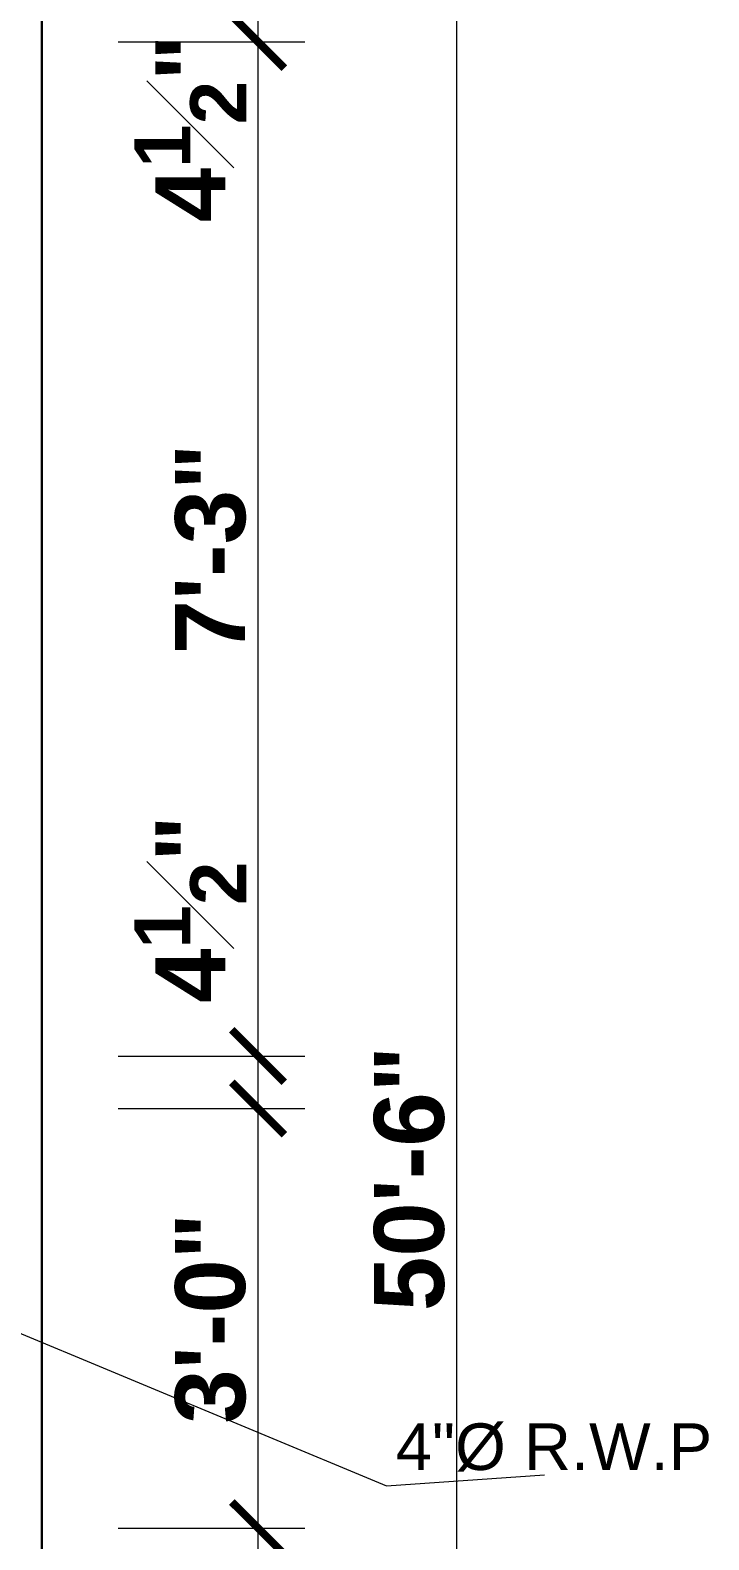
# Model space of a CAD drawing. Header units: feet. Extents: x 12125 to 16886, y -11859 to -10215.
# Drawn here: x 13654.2 to 13712.3, y -11269 to -11139.4 of the extents above; entities that cross this region are included whole.
import ezdxf

# ---------------------------------------------------------------- set-up
doc = ezdxf.new("R2010")
doc.units = ezdxf.units.FT
doc.header["$MEASUREMENT"] = 0
doc.header["$PDMODE"] = 2
doc.linetypes.add('HIDDEN2', pattern=[0.1875, 0.125, -0.0625])
doc.layers.get('0').update_dxf_attribs({"lineweight": 30})
for name, color, linetype, lineweight in [('DIM 01', 7, 'Continuous', 9), ('TEXT', 7, 'Continuous', 30), ('WALL', 10, 'Continuous', 30)]:
    doc.layers.add(name, color=color, linetype=linetype, lineweight=lineweight)
doc.styles.add('AR. TEXT 01', font='arialbd.ttf')
doc.styles.get("Standard").update_dxf_attribs({"font": 'ARIALN.TTF'})
doc.dimstyles.new('DIM 50', dxfattribs={"dimtxt": 6, "dimasz": 3, "dimexe": 6, "dimexo": 4, "dimgap": 0.3125, "dimtad": 1, "dimzin": 3, "dimdsep": 46, "dimlunit": 4, "dimtxsty": 'AR. TEXT 01', "dimblk": 'DOT', "dimcen": 0.09, "dimclrd": 256, "dimclre": 256, "dimclrt": 256, "dimazin": 0, "dimtfac": 0.8, "dimtofl": 0, "dimtmove": 1, "dimatfit": 3, "dimfxl": 6, "dimfxlon": 1, "dimfrac": 1, "dimtolj": 1, "dimtzin": 0, "dimlwd": -1, "dimlwe": -1, "dimarcsym": 1})

# ---------------------------------------------------------------- blocks, each defined once
blk = doc.blocks.new('_ArchTick')
at = {"color": 0, "linetype": 'ByBlock', "const_width": 0.15}
blk.add_lwpolyline([(-0.5, -0.5), (0.5, 0.5)], dxfattribs=at)
blk = doc.blocks.new('*D277')
at = {"layer": 'Defpoints', "color": 0, "transparency": 16777216}
for p in [(13620.06606114631, -10934.95311382738), (13690.7493917713, -10934.95311382738), (13632.69455942608, -11540.95311382737)]:
    blk.add_point(p, dxfattribs=at)
at = {"layer": 'DIM 01', "transparency": 16777216}
for p, q in [((13678.7493917713, -10934.95311382738), (13694.7493917713, -10934.95311382738)), ((13690.7493917713, -11540.95311382737), (13690.7493917713, -10934.95311382738)), ((13678.7493917713, -11540.95311382737), (13694.7493917713, -11540.95311382737))]:
    blk.add_line(p, q, dxfattribs=at)
at = {"layer": 'DIM 01', "transparency": 16777216, "xscale": 4.5, "yscale": 4.5, "zscale": 4.5}
for p, rotation in [((13690.7493917713, -10934.95311382738), 90), ((13690.7493917713, -11540.95311382737), 270)]:
    blk.add_blockref('_ArchTick', p, dxfattribs=dict(at, rotation=rotation))
at = {"layer": 'DIM 01', "transparency": 16777216, "insert": (13686.6893917713, -11237.95311382737), "char_height": 6, "attachment_point": 5, "rotation": 90, "style": 'AR. TEXT 01'}
blk.add_mtext('\\A1;50\'-6"', dxfattribs=at)
blk = doc.blocks.new('*D284')
at = {"layer": 'Defpoints', "color": 0, "transparency": 16777216}
for p in [(13619.95733878476, -11267.95311382737), (13673.71742472093, -11267.95311382737), (13634.91988289403, -11272.45311382737)]:
    blk.add_point(p, dxfattribs=at)
at = {"layer": 'DIM 01', "transparency": 16777216}
for p, q in [((13661.71742472093, -11267.95311382737), (13677.71742472093, -11267.95311382737)), ((13673.71742472093, -11272.45311382737), (13673.71742472093, -11267.95311382737)), ((13661.71742472093, -11272.45311382737), (13677.71742472093, -11272.45311382737))]:
    blk.add_line(p, q, dxfattribs=at)
at = {"layer": 'DIM 01', "transparency": 16777216, "xscale": 4.5, "yscale": 4.5, "zscale": 4.5}
for p, rotation in [((13673.71742472093, -11267.95311382737), 90), ((13673.71742472093, -11272.45311382737), 270)]:
    blk.add_blockref('_ArchTick', p, dxfattribs=dict(at, rotation=rotation))
at = {"layer": 'DIM 01', "transparency": 16777216, "insert": (13667.90302472047, -11279.03011053336), "char_height": 6, "attachment_point": 5, "rotation": 90, "style": 'AR. TEXT 01'}
blk.add_mtext('\\A1;4{\\H0.800000x;\\S1#2;}"', dxfattribs=at)
blk = doc.blocks.new('*D285')
at = {"layer": 'Defpoints', "color": 0, "transparency": 16777216}
for p in [(13640.19455942608, -11231.95311382754), (13673.71742472099, -11231.95311382754), (13640.19455942608, -11267.95311382737)]:
    blk.add_point(p, dxfattribs=at)
at = {"layer": 'DIM 01', "transparency": 16777216}
for p, q in [((13661.71742472099, -11231.95311382754), (13677.71742472099, -11231.95311382754)), ((13673.71742472099, -11267.95311382737), (13673.71742472099, -11231.95311382754)), ((13661.71742472099, -11267.95311382737), (13677.71742472099, -11267.95311382737))]:
    blk.add_line(p, q, dxfattribs=at)
at = {"layer": 'DIM 01', "transparency": 16777216, "xscale": 4.5, "yscale": 4.5, "zscale": 4.5}
for p, rotation in [((13673.71742472099, -11231.95311382754), 90), ((13673.71742472099, -11267.95311382737), 270)]:
    blk.add_blockref('_ArchTick', p, dxfattribs=dict(at, rotation=rotation))
at = {"layer": 'DIM 01', "transparency": 16777216, "insert": (13669.65742472099, -11249.95311382745), "char_height": 6, "attachment_point": 5, "rotation": 90, "style": 'AR. TEXT 01'}
blk.add_mtext('\\A1;3\'-0"', dxfattribs=at)
blk = doc.blocks.new('*D286')
at = {"layer": 'Defpoints', "color": 0, "transparency": 16777216}
for p in [(13637.94455942606, -11227.45311382754), (13673.71742472108, -11227.45311382754), (13640.19455942608, -11231.95311382754)]:
    blk.add_point(p, dxfattribs=at)
at = {"layer": 'DIM 01', "transparency": 16777216}
for p, q in [((13661.71742472108, -11227.45311382754), (13677.71742472108, -11227.45311382754)), ((13673.71742472108, -11231.95311382754), (13673.71742472108, -11227.45311382754)), ((13661.71742472108, -11231.95311382754), (13677.71742472108, -11231.95311382754))]:
    blk.add_line(p, q, dxfattribs=at)
at = {"layer": 'DIM 01', "transparency": 16777216, "xscale": 4.5, "yscale": 4.5, "zscale": 4.5}
for p, rotation in [((13673.71742472108, -11227.45311382754), 90), ((13673.71742472108, -11231.95311382754), 270)]:
    blk.add_blockref('_ArchTick', p, dxfattribs=dict(at, rotation=rotation))
at = {"layer": 'DIM 01', "transparency": 16777216, "insert": (13667.90302472082, -11214.84934183316), "char_height": 6, "attachment_point": 5, "rotation": 90, "style": 'AR. TEXT 01'}
blk.add_mtext('\\A1;4{\\H0.800000x;\\S1#2;}"', dxfattribs=at)
blk = doc.blocks.new('*D287')
at = {"layer": 'Defpoints', "color": 0, "transparency": 16777216}
for p in [(13638.86770857731, -11140.45311382747), (13673.71742472118, -11140.45311382747), (13637.94455942608, -11227.45311382754)]:
    blk.add_point(p, dxfattribs=at)
at = {"layer": 'DIM 01', "transparency": 16777216}
for p, q in [((13661.71742472118, -11140.45311382747), (13677.71742472118, -11140.45311382747)), ((13673.71742472118, -11227.45311382754), (13673.71742472118, -11140.45311382747)), ((13661.71742472118, -11227.45311382754), (13677.71742472118, -11227.45311382754))]:
    blk.add_line(p, q, dxfattribs=at)
at = {"layer": 'DIM 01', "transparency": 16777216, "xscale": 4.5, "yscale": 4.5, "zscale": 4.5}
for p, rotation in [((13673.71742472118, -11140.45311382747), 90), ((13673.71742472118, -11227.45311382754), 270)]:
    blk.add_blockref('_ArchTick', p, dxfattribs=dict(at, rotation=rotation))
at = {"layer": 'DIM 01', "transparency": 16777216, "insert": (13669.65742472118, -11183.95311382751), "char_height": 6, "attachment_point": 5, "rotation": 90, "style": 'AR. TEXT 01'}
blk.add_mtext('\\A1;7\'-3"', dxfattribs=at)
blk = doc.blocks.new('*D288')
at = {"layer": 'Defpoints', "color": 0, "transparency": 16777216}
for p in [(13639.0665000358, -11135.95311382747), (13673.7174247212, -11135.95311382747), (13638.86770857729, -11140.45311382747)]:
    blk.add_point(p, dxfattribs=at)
at = {"layer": 'DIM 01', "transparency": 16777216}
for p, q in [((13661.7174247212, -11135.95311382747), (13677.7174247212, -11135.95311382747)), ((13673.7174247212, -11140.45311382747), (13673.7174247212, -11135.95311382747)), ((13661.7174247212, -11140.45311382747), (13677.7174247212, -11140.45311382747))]:
    blk.add_line(p, q, dxfattribs=at)
at = {"layer": 'DIM 01', "transparency": 16777216, "xscale": 4.5, "yscale": 4.5, "zscale": 4.5}
for p, rotation in [((13673.7174247212, -11135.95311382747), 90), ((13673.7174247212, -11140.45311382747), 270)]:
    blk.add_blockref('_ArchTick', p, dxfattribs=dict(at, rotation=rotation))
at = {"layer": 'DIM 01', "transparency": 16777216, "insert": (13667.90302472082, -11147.86855975335), "char_height": 6, "attachment_point": 5, "rotation": 90, "style": 'AR. TEXT 01'}
blk.add_mtext('\\A1;4{\\H0.800000x;\\S1#2;}"', dxfattribs=at)

msp = doc.modelspace()

# ---------------------------------------------------------------- linework, layer by layer
at = {"layer": 'WALL', "ltscale": 10}
msp.add_line((13655.19455942608, -11558.95311382735), (13655.19455942608, -10934.95311382737), dxfattribs=at)

# ---------------------------------------------------------------- texts
at = {"layer": 'TEXT', "linetype": 'HIDDEN2', "insert": (13712.64113529447, -11258.96546990255), "char_height": 4, "width": 50.39691254184609, "attachment_point": 3}
msp.add_mtext('\\A1;{\\fArial|b0|i0|c0|p34;4"Ø R.W.P}', dxfattribs=at)

# ---------------------------------------------------------------- dimensions: what is measured, and where the dimension line sits
at = {"layer": 'DIM 01'}
for base, p1, p2, picture, middle in [((13690.7493917713, -10934.95311382738), (13632.69455942608, -11540.95311382737), (13620.06606114631, -10934.95311382738), '*D277', (13686.6893917713, -11237.95311382737)), ((13673.71742472118, -11140.45311382747), (13637.94455942608, -11227.45311382754), (13638.86770857731, -11140.45311382747), '*D287', (13669.65742472118, -11183.95311382751)), ((13673.71742472099, -11231.95311382754), (13640.19455942608, -11267.95311382737), (13640.19455942608, -11231.95311382754), '*D285', (13669.65742472099, -11249.95311382745))]:
    dim = msp.add_linear_dim(base=base, p1=p1, p2=p2, angle=90, dimstyle='DIM 50', override={"dimtxt": 6, "dimasz": 4.5, "dimexe": 4, "dimgap": 1, "dimblk1": 'ArchTick', "dimblk2": 'ArchTick', "dimsah": 1, "dimfxl": 12}, dxfattribs=at)
    dim.commit()
    dim.dimension.update_dxf_attribs({"geometry": picture, "text_midpoint": middle})
for base, p1, p2, picture, middle in [((13673.7174247212, -11135.95311382747), (13638.86770857729, -11140.45311382747), (13639.0665000358, -11135.95311382747), '*D288', (13673.71742472082, -11147.86855975335)), ((13673.71742472108, -11227.45311382754), (13640.19455942608, -11231.95311382754), (13637.94455942606, -11227.45311382754), '*D286', (13673.71742472082, -11214.84934183316)), ((13673.71742472093, -11267.95311382737), (13634.91988289403, -11272.45311382737), (13619.95733878476, -11267.95311382737), '*D284', (13673.71742472047, -11279.03011053336))]:
    dim = msp.add_linear_dim(base=base, p1=p1, p2=p2, angle=90, dimstyle='DIM 50', override={"dimtxt": 6, "dimasz": 4.5, "dimexe": 4, "dimgap": 1, "dimblk1": 'ArchTick', "dimblk2": 'ArchTick', "dimsah": 1, "dimfxl": 12}, dxfattribs=at)
    dim.commit()
    dim.dimension.update_dxf_attribs({"geometry": picture, "text_midpoint": middle, "dimtype": 160})

# ---------------------------------------------------------------- leaders
msp.add_leader([(13639.41246264451, -11245.45899510504), (13684.71263640653, -11264.31293567872), (13698.25576660493, -11263.3688370832)], dimstyle='DIM 50', override={"dimtxt": 5, "dimasz": 4.5, "dimtad": 0}, dxfattribs=at)

doc.saveas('drawing.dxf')
